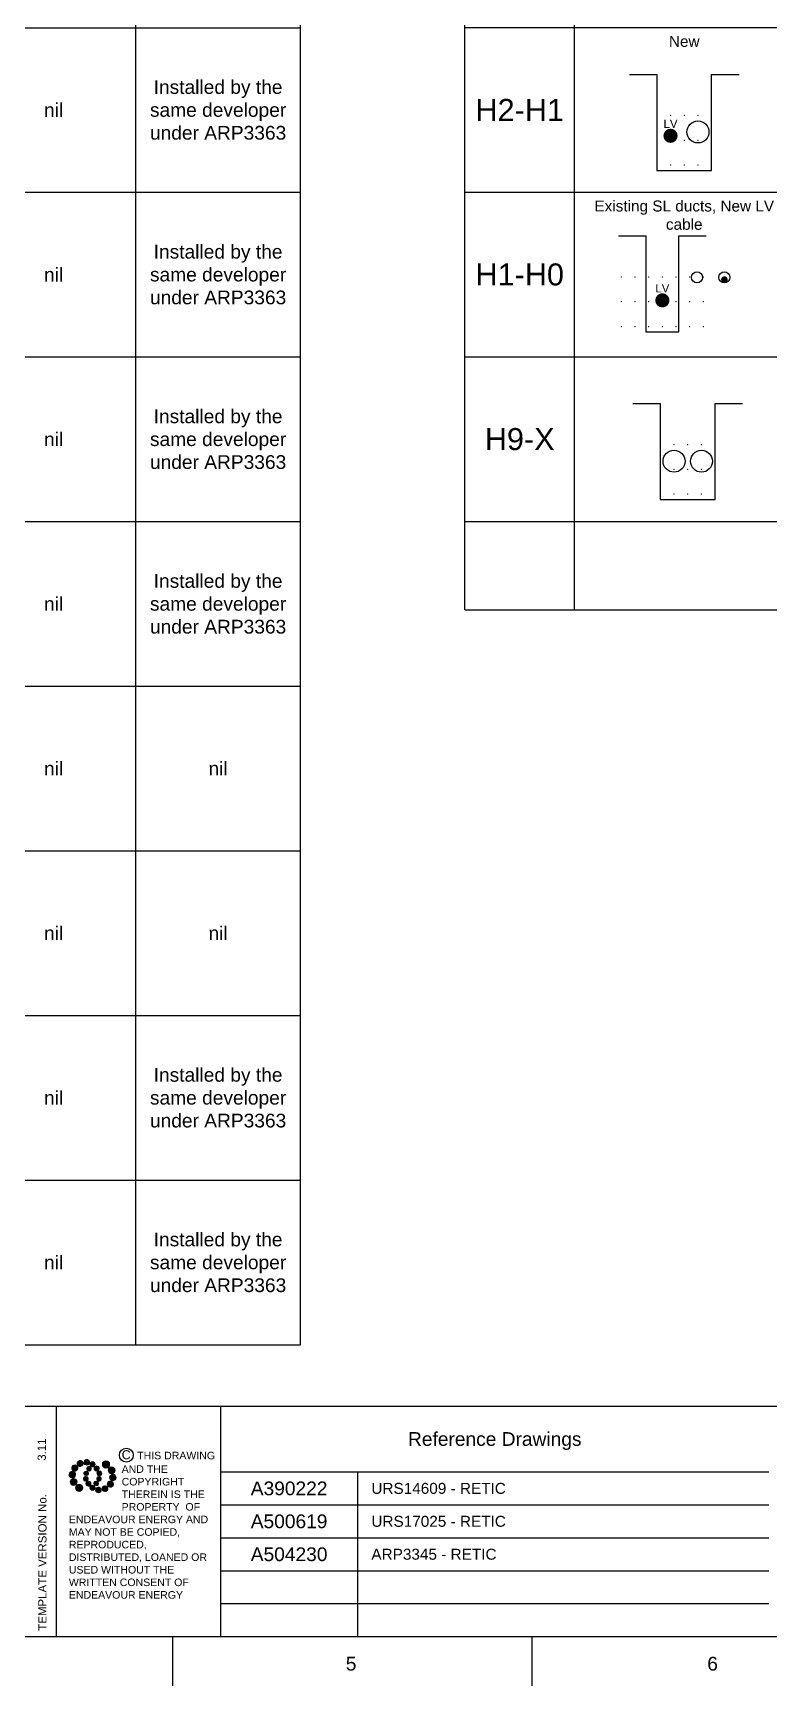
# Paper-space layout 'Duct B1 (2)' of a CAD drawing. Header units: metres, sheet in millimetres. Extents: x -9 to 824, y -9 to 577.
# Drawn here: x 251.3 to 385.4, y -9 to 292.2 of the extents above; entities that cross this region are included whole.
import ezdxf
from ezdxf.enums import TextEntityAlignment as Align

# ---------------------------------------------------------------- set-up
doc = ezdxf.new("R2010")
doc.units = ezdxf.units.M
doc.layers.get('0').update_dxf_attribs({"color": 6})
doc.layers.add('_User Miscellaneous10', color=252, linetype='Continuous', lineweight=13, plot=False, transparency=0.75)
doc.layers.add('Notes', color=7, linetype='Continuous')
doc.styles.add('ARIAL', font='arial.ttf', dxfattribs={"height": 2})
doc.styles.get("Standard").update_dxf_attribs({"font": 'arial.ttf'})
doc.linetypes.add('IE Trench HV', pattern='A,4,-0.4,["/",Standard,S=2,R=0,X=0.25,Y=-1],-1.6', length=6)

# ---------------------------------------------------------------- blocks, each defined once
blk = doc.blocks.new('EE_LOGO_SMALL')
at = {"layer": 'Notes'}
h = blk.add_hatch(color=256, dxfattribs=at)
edge = h.paths.add_edge_path()
edge.add_spline(control_points=[(-1.35, 5.88), (-1.41, 6.52), (-1.98, 6.98), (-2.62, 6.92), (-3.26, 6.85), (-3.72, 6.28), (-3.66, 5.65), (-3.6, 5.01), (-3.03, 4.54), (-2.39, 4.61), (-1.75, 4.67), (-1.28, 5.24), (-1.35, 5.88)], knot_values=[0, 0, 0, 0, 1, 1, 1, 2, 2, 2, 3, 3, 3, 4, 4, 4, 4], degree=3, periodic=0)
h = blk.add_hatch(color=256, dxfattribs=at)
edge = h.paths.add_edge_path()
edge.add_spline(control_points=[(-8.41, 1.95), (-9.16, 1.99), (-9.8, 1.42), (-9.84, 0.67), (-9.89, -0.07), (-9.31, -0.71), (-8.56, -0.75), (-7.82, -0.8), (-7.18, -0.23), (-7.14, 0.52), (-7.09, 1.27), (-7.66, 1.91), (-8.41, 1.95)], knot_values=[0, 0, 0, 0, 1, 1, 1, 2, 2, 2, 3, 3, 3, 4, 4, 4, 4], degree=3, periodic=0)
h = blk.add_hatch(color=256, dxfattribs=at)
edge = h.paths.add_edge_path()
edge.add_spline(control_points=[(-6.81, 4.47), (-7.42, 4.82), (-8.21, 4.62), (-8.57, 4), (-8.92, 3.39), (-8.72, 2.6), (-8.1, 2.25), (-7.49, 1.89), (-6.7, 2.09), (-6.34, 2.71), (-5.98, 3.32), (-6.19, 4.11), (-6.81, 4.47)], knot_values=[0, 0, 0, 0, 1, 1, 1, 2, 2, 2, 3, 3, 3, 4, 4, 4, 4], degree=3, periodic=0)
h = blk.add_hatch(color=256, dxfattribs=at)
edge = h.paths.add_edge_path()
edge.add_spline(control_points=[(-4.19, 5.89), (-4.56, 6.46), (-5.32, 6.62), (-5.88, 6.26), (-6.45, 5.89), (-6.61, 5.13), (-6.25, 4.56), (-5.88, 4), (-5.13, 3.83), (-4.56, 4.2), (-3.99, 4.56), (-3.82, 5.32), (-4.19, 5.89)], knot_values=[0, 0, 0, 0, 1, 1, 1, 2, 2, 2, 3, 3, 3, 4, 4, 4, 4], degree=3, periodic=0)
h = blk.add_hatch(color=256, dxfattribs=at)
edge = h.paths.add_edge_path()
edge.add_spline(control_points=[(-2.5, 2.07), (-3.02, 2.18), (-3.52, 1.86), (-3.63, 1.35), (-3.74, 0.84), (-3.41, 0.33), (-2.91, 0.22), (-2.39, 0.11), (-1.89, 0.43), (-1.78, 0.95), (-1.67, 1.46), (-1.99, 1.96), (-2.5, 2.07)], knot_values=[0, 0, 0, 0, 1, 1, 1, 2, 2, 2, 3, 3, 3, 4, 4, 4, 4], degree=3, periodic=0)
h = blk.add_hatch(color=256, dxfattribs=at)
edge = h.paths.add_edge_path()
edge.add_spline(control_points=[(1.01, 4.87), (1.01, 4.27), (0.53, 3.79), (-0.07, 3.79), (-0.67, 3.79), (-1.16, 4.27), (-1.16, 4.87), (-1.16, 5.47), (-0.67, 5.96), (-0.07, 5.96), (0.53, 5.96), (1.01, 5.47), (1.01, 4.87)], knot_values=[0, 0, 0, 0, 1, 1, 1, 2, 2, 2, 3, 3, 3, 4, 4, 4, 4], degree=3, periodic=0)
edge = h.paths.add_edge_path()
edge.add_spline(control_points=[(-1.36, 3.98), (-1.87, 4.09), (-2.38, 3.77), (-2.49, 3.26), (-2.6, 2.75), (-2.27, 2.24), (-1.76, 2.13), (-1.25, 2.02), (-0.75, 2.35), (-0.64, 2.86), (-0.53, 3.37), (-0.85, 3.87), (-1.36, 3.98)], knot_values=[0, 0, 0, 0, 1, 1, 1, 2, 2, 2, 3, 3, 3, 4, 4, 4, 4], degree=3, periodic=0)
h = blk.add_hatch(color=256, dxfattribs=at)
edge = h.paths.add_edge_path()
edge.add_spline(control_points=[(2.33, 2.37), (2.77, 2.76), (2.8, 3.42), (2.42, 3.85), (2.03, 4.29), (1.37, 4.32), (0.94, 3.94), (0.51, 3.55), (0.47, 2.89), (0.85, 2.46), (1.24, 2.03), (1.9, 1.99), (2.33, 2.37)], knot_values=[0, 0, 0, 0, 1, 1, 1, 2, 2, 2, 3, 3, 3, 4, 4, 4, 4], degree=3, periodic=0)
edge = h.paths.add_edge_path()
edge.add_spline(control_points=[(1.01, 4.87), (1.01, 4.27), (0.53, 3.79), (-0.07, 3.79), (-0.67, 3.79), (-1.16, 4.27), (-1.16, 4.87), (-1.16, 5.47), (-0.67, 5.96), (-0.07, 5.96), (0.53, 5.96), (1.01, 5.47), (1.01, 4.87)], knot_values=[0, 0, 0, 0, 1, 1, 1, 2, 2, 2, 3, 3, 3, 4, 4, 4, 4], degree=3, periodic=0)
h = blk.add_hatch(color=256, dxfattribs=at)
edge = h.paths.add_edge_path()
edge.add_spline(control_points=[(1.01, 4.87), (1.01, 4.27), (0.53, 3.79), (-0.07, 3.79), (-0.67, 3.79), (-1.16, 4.27), (-1.16, 4.87), (-1.16, 5.47), (-0.67, 5.96), (-0.07, 5.96), (0.53, 5.96), (1.01, 5.47), (1.01, 4.87)], knot_values=[0, 0, 0, 0, 1, 1, 1, 2, 2, 2, 3, 3, 3, 4, 4, 4, 4], degree=3, periodic=0)
edge = h.paths.add_edge_path(flags=16)
edge.add_spline(control_points=[(1.01, 4.87), (1.01, 4.27), (0.53, 3.79), (-0.07, 3.79), (-0.67, 3.79), (-1.16, 4.27), (-1.16, 4.87), (-1.16, 5.47), (-0.67, 5.96), (-0.07, 5.96), (0.53, 5.96), (1.01, 5.47), (1.01, 4.87)], knot_values=[0, 0, 0, 0, 1, 1, 1, 2, 2, 2, 3, 3, 3, 4, 4, 4, 4], degree=3, periodic=0)
h = blk.add_hatch(color=256, dxfattribs=at)
edge = h.paths.add_edge_path()
edge.add_spline(control_points=[(2.98, 0.19), (3.52, 0.33), (3.83, 0.88), (3.69, 1.41), (3.55, 1.94), (3.01, 2.26), (2.48, 2.12), (1.95, 1.98), (1.63, 1.43), (1.77, 0.9), (1.91, 0.37), (2.45, 0.05), (2.98, 0.19)], knot_values=[0, 0, 0, 0, 1, 1, 1, 2, 2, 2, 3, 3, 3, 4, 4, 4, 4], degree=3, periodic=0)
h = blk.add_hatch(color=256, dxfattribs=at)
edge = h.paths.add_edge_path()
edge.add_spline(control_points=[(6.99, 4.87), (6.99, 4.04), (6.32, 3.36), (5.48, 3.36), (4.65, 3.36), (3.97, 4.04), (3.97, 4.87), (3.97, 5.71), (4.65, 6.38), (5.48, 6.38), (6.32, 6.38), (6.99, 5.71), (6.99, 4.87)], knot_values=[0, 0, 0, 0, 1, 1, 1, 2, 2, 2, 3, 3, 3, 4, 4, 4, 4], degree=3, periodic=0)
h = blk.add_hatch(color=256, dxfattribs=at)
edge = h.paths.add_edge_path()
edge.add_spline(control_points=[(8.37, 1.14), (9.1, 1.46), (9.42, 2.3), (9.11, 3.02), (8.79, 3.74), (7.95, 4.07), (7.23, 3.75), (6.51, 3.43), (6.18, 2.59), (6.49, 1.87), (6.81, 1.15), (7.65, 0.82), (8.37, 1.14)], knot_values=[0, 0, 0, 0, 1, 1, 1, 2, 2, 2, 3, 3, 3, 4, 4, 4, 4], degree=3, periodic=0)
h = blk.add_hatch(color=256, dxfattribs=at)
edge = h.paths.add_edge_path()
edge.add_spline(control_points=[(8.27, -1.91), (9.01, -1.95), (9.65, -1.38), (9.69, -0.63), (9.74, 0.12), (9.17, 0.75), (8.42, 0.8), (7.67, 0.84), (7.03, 0.27), (6.99, -0.48), (6.95, -1.22), (7.52, -1.87), (8.27, -1.91)], knot_values=[0, 0, 0, 0, 1, 1, 1, 2, 2, 2, 3, 3, 3, 4, 4, 4, 4], degree=3, periodic=0)
h = blk.add_hatch(color=256, dxfattribs=at)
edge = h.paths.add_edge_path()
edge.add_spline(control_points=[(-8.52, -1.1), (-9.24, -1.42), (-9.57, -2.26), (-9.25, -2.98), (-8.94, -3.7), (-8.09, -4.03), (-7.37, -3.71), (-6.65, -3.39), (-6.33, -2.55), (-6.64, -1.83), (-6.96, -1.11), (-7.8, -0.78), (-8.52, -1.1)], knot_values=[0, 0, 0, 0, 1, 1, 1, 2, 2, 2, 3, 3, 3, 4, 4, 4, 4], degree=3, periodic=0)
h = blk.add_hatch(color=256, dxfattribs=at)
edge = h.paths.add_edge_path()
edge.add_spline(control_points=[(-7.14, -4.83), (-7.14, -4), (-6.46, -3.32), (-5.63, -3.32), (-4.8, -3.32), (-4.12, -4), (-4.12, -4.83), (-4.12, -5.67), (-4.8, -6.34), (-5.63, -6.34), (-6.46, -6.34), (-7.14, -5.67), (-7.14, -4.83)], knot_values=[0, 0, 0, 0, 1, 1, 1, 2, 2, 2, 3, 3, 3, 4, 4, 4, 4], degree=3, periodic=0)
h = blk.add_hatch(color=256, dxfattribs=at)
edge = h.paths.add_edge_path()
edge.add_spline(control_points=[(-3.13, -0.15), (-3.66, -0.29), (-3.98, -0.84), (-3.84, -1.37), (-3.7, -1.9), (-3.15, -2.22), (-2.62, -2.08), (-2.09, -1.94), (-1.78, -1.39), (-1.91, -0.86), (-2.06, -0.33), (-2.6, -0.01), (-3.13, -0.15)], knot_values=[0, 0, 0, 0, 1, 1, 1, 2, 2, 2, 3, 3, 3, 4, 4, 4, 4], degree=3, periodic=0)
h = blk.add_hatch(color=256, dxfattribs=at)
edge = h.paths.add_edge_path()
edge.add_spline(control_points=[(-2.48, -2.33), (-2.91, -2.72), (-2.95, -3.38), (-2.56, -3.81), (-2.18, -4.24), (-1.52, -4.28), (-1.08, -3.9), (-0.65, -3.51), (-0.62, -2.85), (-1, -2.42), (-1.39, -1.98), (-2.05, -1.95), (-2.48, -2.33)], knot_values=[0, 0, 0, 0, 1, 1, 1, 2, 2, 2, 3, 3, 3, 4, 4, 4, 4], degree=3, periodic=0)
h = blk.add_hatch(color=256, dxfattribs=at)
edge = h.paths.add_edge_path()
edge.add_spline(control_points=[(-1.16, -4.83), (-1.16, -4.23), (-0.67, -3.74), (-0.07, -3.74), (0.53, -3.74), (1.01, -4.23), (1.01, -4.83), (1.01, -5.43), (0.53, -5.92), (-0.07, -5.92), (-0.67, -5.92), (-1.16, -5.43), (-1.16, -4.83)], knot_values=[0, 0, 0, 0, 1, 1, 1, 2, 2, 2, 3, 3, 3, 4, 4, 4, 4], degree=3, periodic=0)
h = blk.add_hatch(color=256, dxfattribs=at)
edge = h.paths.add_edge_path()
edge.add_spline(control_points=[(1.22, -3.94), (1.73, -4.05), (2.23, -3.73), (2.34, -3.22), (2.45, -2.71), (2.13, -2.2), (1.62, -2.09), (1.11, -1.98), (0.6, -2.3), (0.49, -2.81), (0.38, -3.32), (0.71, -3.83), (1.22, -3.94)], knot_values=[0, 0, 0, 0, 1, 1, 1, 2, 2, 2, 3, 3, 3, 4, 4, 4, 4], degree=3, periodic=0)
h = blk.add_hatch(color=256, dxfattribs=at)
edge = h.paths.add_edge_path()
edge.add_spline(control_points=[(1.2, -5.84), (1.27, -6.47), (1.84, -6.94), (2.47, -6.87), (3.11, -6.81), (3.58, -6.24), (3.51, -5.6), (3.45, -4.96), (2.88, -4.5), (2.24, -4.56), (1.6, -4.63), (1.13, -5.2), (1.2, -5.84)], knot_values=[0, 0, 0, 0, 1, 1, 1, 2, 2, 2, 3, 3, 3, 4, 4, 4, 4], degree=3, periodic=0)
h = blk.add_hatch(color=256, dxfattribs=at)
edge = h.paths.add_edge_path()
edge.add_spline(control_points=[(2.36, -2.03), (2.87, -2.14), (3.37, -1.81), (3.48, -1.3), (3.59, -0.79), (3.27, -0.29), (2.76, -0.18), (2.25, -0.07), (1.74, -0.39), (1.63, -0.9), (1.52, -1.41), (1.85, -1.92), (2.36, -2.03)], knot_values=[0, 0, 0, 0, 1, 1, 1, 2, 2, 2, 3, 3, 3, 4, 4, 4, 4], degree=3, periodic=0)
h = blk.add_hatch(color=256, dxfattribs=at)
edge = h.paths.add_edge_path()
edge.add_spline(control_points=[(4.05, -5.84), (4.41, -6.41), (5.17, -6.58), (5.73, -6.21), (6.3, -5.85), (6.46, -5.09), (6.1, -4.52), (5.73, -3.95), (4.98, -3.79), (4.41, -4.16), (3.84, -4.52), (3.68, -5.28), (4.05, -5.84)], knot_values=[0, 0, 0, 0, 1, 1, 1, 2, 2, 2, 3, 3, 3, 4, 4, 4, 4], degree=3, periodic=0)
h = blk.add_hatch(color=256, dxfattribs=at)
edge = h.paths.add_edge_path()
edge.add_spline(control_points=[(6.66, -4.43), (7.27, -4.78), (8.06, -4.58), (8.42, -3.96), (8.78, -3.35), (8.57, -2.56), (7.96, -2.2), (7.34, -1.84), (6.55, -2.05), (6.2, -2.66), (5.84, -3.28), (6.04, -4.07), (6.66, -4.43)], knot_values=[0, 0, 0, 0, 1, 1, 1, 2, 2, 2, 3, 3, 3, 4, 4, 4, 4], degree=3, periodic=0)
at = {"layer": 'Notes', "lineweight": 0}
for points in [[(1.85, 2.13), (1.85, 2.13)], [(-1.99, -2.08), (-1.99, -2.08)]]:
    blk.add_lwpolyline(points, dxfattribs=at)
for points in [[(-1.35, 5.88), (-1.41, 6.52), (-1.98, 6.98), (-2.62, 6.92), (-3.26, 6.85), (-3.72, 6.28), (-3.66, 5.65), (-3.6, 5.01), (-3.03, 4.54), (-2.39, 4.61), (-1.75, 4.67), (-1.28, 5.24), (-1.35, 5.88)], [(-8.41, 1.95), (-9.16, 1.99), (-9.8, 1.42), (-9.84, 0.67), (-9.89, -0.07), (-9.31, -0.71), (-8.56, -0.75), (-7.82, -0.8), (-7.18, -0.23), (-7.14, 0.52), (-7.09, 1.27), (-7.66, 1.91), (-8.41, 1.95)], [(-6.81, 4.47), (-7.42, 4.82), (-8.21, 4.62), (-8.57, 4), (-8.92, 3.39), (-8.72, 2.6), (-8.1, 2.25), (-7.49, 1.89), (-6.7, 2.09), (-6.34, 2.71), (-5.98, 3.32), (-6.19, 4.11), (-6.81, 4.47)], [(-4.19, 5.89), (-4.56, 6.46), (-5.32, 6.62), (-5.88, 6.26), (-6.45, 5.89), (-6.61, 5.13), (-6.25, 4.56), (-5.88, 4), (-5.13, 3.83), (-4.56, 4.2), (-3.99, 4.56), (-3.82, 5.32), (-4.19, 5.89)], [(-2.5, 2.07), (-3.02, 2.18), (-3.52, 1.86), (-3.63, 1.35), (-3.74, 0.84), (-3.41, 0.33), (-2.91, 0.22), (-2.39, 0.11), (-1.89, 0.43), (-1.78, 0.95), (-1.67, 1.46), (-1.99, 1.96), (-2.5, 2.07)], [(-1.36, 3.98), (-1.87, 4.09), (-2.38, 3.77), (-2.49, 3.26), (-2.6, 2.75), (-2.27, 2.24), (-1.76, 2.13), (-1.25, 2.02), (-0.75, 2.35), (-0.64, 2.86), (-0.53, 3.37), (-0.85, 3.87), (-1.36, 3.98)], [(1.01, 4.87), (1.01, 4.27), (0.53, 3.79), (-0.07, 3.79), (-0.67, 3.79), (-1.16, 4.27), (-1.16, 4.87), (-1.16, 5.47), (-0.67, 5.96), (-0.07, 5.96), (0.53, 5.96), (1.01, 5.47), (1.01, 4.87)], [(1.01, 4.87), (1.01, 4.27), (0.53, 3.79), (-0.07, 3.79), (-0.67, 3.79), (-1.16, 4.27), (-1.16, 4.87), (-1.16, 5.47), (-0.67, 5.96), (-0.07, 5.96), (0.53, 5.96), (1.01, 5.47), (1.01, 4.87)], [(2.33, 2.37), (2.77, 2.76), (2.8, 3.42), (2.42, 3.85), (2.03, 4.29), (1.37, 4.32), (0.94, 3.94), (0.51, 3.55), (0.47, 2.89), (0.85, 2.46), (1.24, 2.03), (1.9, 1.99), (2.33, 2.37)], [(2.98, 0.19), (3.52, 0.33), (3.83, 0.88), (3.69, 1.41), (3.55, 1.94), (3.01, 2.26), (2.48, 2.12), (1.95, 1.98), (1.63, 1.43), (1.77, 0.9), (1.91, 0.37), (2.45, 0.05), (2.98, 0.19)], [(6.99, 4.87), (6.99, 4.04), (6.32, 3.36), (5.48, 3.36), (4.65, 3.36), (3.97, 4.04), (3.97, 4.87), (3.97, 5.71), (4.65, 6.38), (5.48, 6.38), (6.32, 6.38), (6.99, 5.71), (6.99, 4.87)], [(8.37, 1.14), (9.1, 1.46), (9.42, 2.3), (9.11, 3.02), (8.79, 3.74), (7.95, 4.07), (7.23, 3.75), (6.51, 3.43), (6.18, 2.59), (6.49, 1.87), (6.81, 1.15), (7.65, 0.82), (8.37, 1.14)], [(8.27, -1.91), (9.01, -1.95), (9.65, -1.38), (9.69, -0.63), (9.74, 0.12), (9.17, 0.75), (8.42, 0.8), (7.67, 0.84), (7.03, 0.27), (6.99, -0.48), (6.95, -1.22), (7.52, -1.87), (8.27, -1.91)], [(-8.52, -1.1), (-9.24, -1.42), (-9.57, -2.26), (-9.25, -2.98), (-8.94, -3.7), (-8.09, -4.03), (-7.37, -3.71), (-6.65, -3.39), (-6.33, -2.55), (-6.64, -1.83), (-6.96, -1.11), (-7.8, -0.78), (-8.52, -1.1)], [(-7.14, -4.83), (-7.14, -4), (-6.46, -3.32), (-5.63, -3.32), (-4.8, -3.32), (-4.12, -4), (-4.12, -4.83), (-4.12, -5.67), (-4.8, -6.34), (-5.63, -6.34), (-6.46, -6.34), (-7.14, -5.67), (-7.14, -4.83)], [(-3.13, -0.15), (-3.66, -0.29), (-3.98, -0.84), (-3.84, -1.37), (-3.7, -1.9), (-3.15, -2.22), (-2.62, -2.08), (-2.09, -1.94), (-1.78, -1.39), (-1.91, -0.86), (-2.06, -0.33), (-2.6, -0.01), (-3.13, -0.15)], [(-2.48, -2.33), (-2.91, -2.72), (-2.95, -3.38), (-2.56, -3.81), (-2.18, -4.24), (-1.52, -4.28), (-1.08, -3.9), (-0.65, -3.51), (-0.62, -2.85), (-1, -2.42), (-1.39, -1.98), (-2.05, -1.95), (-2.48, -2.33)], [(-1.16, -4.83), (-1.16, -4.23), (-0.67, -3.74), (-0.07, -3.74), (0.53, -3.74), (1.01, -4.23), (1.01, -4.83), (1.01, -5.43), (0.53, -5.92), (-0.07, -5.92), (-0.67, -5.92), (-1.16, -5.43), (-1.16, -4.83)], [(1.22, -3.94), (1.73, -4.05), (2.23, -3.73), (2.34, -3.22), (2.45, -2.71), (2.13, -2.2), (1.62, -2.09), (1.11, -1.98), (0.6, -2.3), (0.49, -2.81), (0.38, -3.32), (0.71, -3.83), (1.22, -3.94)], [(1.2, -5.84), (1.27, -6.47), (1.84, -6.94), (2.47, -6.87), (3.11, -6.81), (3.58, -6.24), (3.51, -5.6), (3.45, -4.96), (2.88, -4.5), (2.24, -4.56), (1.6, -4.63), (1.13, -5.2), (1.2, -5.84)], [(2.36, -2.03), (2.87, -2.14), (3.37, -1.81), (3.48, -1.3), (3.59, -0.79), (3.27, -0.29), (2.76, -0.18), (2.25, -0.07), (1.74, -0.39), (1.63, -0.9), (1.52, -1.41), (1.85, -1.92), (2.36, -2.03)], [(4.05, -5.84), (4.41, -6.41), (5.17, -6.58), (5.73, -6.21), (6.3, -5.85), (6.46, -5.09), (6.1, -4.52), (5.73, -3.95), (4.98, -3.79), (4.41, -4.16), (3.84, -4.52), (3.68, -5.28), (4.05, -5.84)], [(6.66, -4.43), (7.27, -4.78), (8.06, -4.58), (8.42, -3.96), (8.78, -3.35), (8.57, -2.56), (7.96, -2.2), (7.34, -1.84), (6.55, -2.05), (6.2, -2.66), (5.84, -3.28), (6.04, -4.07), (6.66, -4.43)]]:
    blk.add_open_spline(points, degree=3, knots=[0, 0, 0, 0, 1, 1, 1, 2, 2, 2, 3, 3, 3, 4, 4, 4, 4], dxfattribs=at)
blk = doc.blocks.new('EE_COPYRIGHT_A1')
at = {"layer": 'Notes'}
blk.add_circle((9.53, -0.82), 1.15, dxfattribs=at)
at = {"xscale": 0.4, "yscale": 0.4, "zscale": 0.4}
blk.add_blockref('EE_LOGO_SMALL', (3.96, -4.29), dxfattribs=at)
at = {"layer": 'Notes', "insert": (0, 0), "char_height": 1.25, "width": 24.1208, "attachment_point": 1, "style": 'ARIAL'}
blk.add_mtext('\\pt8.75;               ^I{\\H1.2x;C } THIS DRAWING\\P\\pi-8.75,l8.75,t8.75,20;       ^IAND THE ^I\\P\\pi0,t8.75;COPYRIGHT\\P\\pi-8.75,t1.25,8.75;^I^ITHEREIN IS THE PROPERTY  OF \\P\\pi0,l0,t1.25;ENDEAVOUR ENERGY AND MAY NOT BE COPIED, REPRODUCED, DISTRIBUTED, LOANED OR USED WITHOUT THE WRITTEN CONSENT OF ENDEAVOUR ENERGY', dxfattribs=at)
blk = doc.blocks.new('A1_FRAME_TITLE')
at = {"layer": 'Notes'}
for p, q in [((264.37, 47.97), (264.37, 5.97)), ((294.37, 47.97), (294.37, 5.97)), ((294.37, 35.97), (394.37, 35.97)), ((319.37, 35.97), (319.37, 5.97)), ((294.37, 29.97), (394.37, 29.97)), ((294.37, 23.97), (394.37, 23.97)), ((294.37, 17.97), (394.37, 17.97)), ((294.37, 11.97), (394.37, 11.97)), ((285.67, -3.03), (285.67, 5.97)), ((351.17, -3.03), (351.17, 5.97))]:
    blk.add_line(p, q, dxfattribs=at)
at = {"layer": 'Notes', "flags": 128}
for points in [[(9, 47.97), (824.37, 47.97)], [(123.8, 5.97), (824.37, 5.97)]]:
    blk.add_lwpolyline(points, dxfattribs=at)
at = {"layer": 'Notes', "xscale": 1.1, "yscale": 1.1, "zscale": 1.1}
blk.add_blockref('EE_COPYRIGHT_A1', (266.71, 39.92), dxfattribs=at)
at = {"layer": 'Notes', "style": 'ARIAL'}
blk.add_text('Reference Drawings', height=2.5, dxfattribs=at).set_placement((344.37, 41.97), align=Align.MIDDLE_CENTER)
blk.add_text('TEMPLATE VERSION No.', height=1.5, rotation=90, dxfattribs=at).set_placement((261.88, 7.02), align=Align.MIDDLE_LEFT)
for s, p in [('5', (317.21, -0.22)), ('6', (383.12, -0.22))]:
    blk.add_text(s, height=2.5, dxfattribs=at).set_placement(p)
at = {"layer": 'Notes', "style": 'ARIAL', "flags": 8}
blk.add_attdef('VERSION_NO', text='', height=1.5, rotation=90, dxfattribs=at).set_placement((261.75, 40.04), align=Align.MIDDLE_CENTER)
at = {"layer": 'Notes', "style": 'ARIAL'}
for tag, height, p in [('CAP_NO', 2, (496.37, 44.97)), ('IE_NUM', 2, (496.37, 38.97)), ('REF_1', 2, (321.87, 32.97)), ('GEN_WO', 2.5, (427.37, 32.97)), ('HV_SWITCH', 2, (496.37, 32.97)), ('REF_2', 2, (321.87, 26.97)), ('OH_WO', 2.5, (427.37, 26.97)), ('UBD_REF', 2, (496.37, 26.97)), ('REF_3', 2, (321.87, 20.97)), ('UG_WO', 2.5, (427.37, 20.97)), ('GIS_MAP_No', 2, (496.37, 20.97)), ('REF_4', 2, (321.87, 14.97)), ('SUB_WO', 2.5, (427.37, 14.97)), ('HV_OP_DIAG', 2, (496.37, 14.97)), ('LGA', 2, (496.37, 8.97))]:
    blk.add_attdef(tag, text='', height=height, dxfattribs=at).set_placement(p, align=Align.MIDDLE_LEFT)
for tag, height, p in [('T1', 4, (679.37, 41.13)), ('T2', 4, (679.37, 35.13)), ('REF_No_1', 2.5, (306.87, 32.97)), ('T3', 4, (679.37, 29.13)), ('REF_No_2', 2.5, (306.87, 26.97)), ('DRAWN', 2.5, (561.87, 25.97)), ('T4', 4, (679.37, 23.13)), ('NUM', 8, (791.37, 20.97)), ('REV', 8, (819.37, 20.97)), ('REF_No_3', 2.5, (306.87, 20.97)), ('DATE', 2.5, (561.87, 17.97)), ('T5', 4, (679.37, 17.13)), ('REF_No_4', 2.5, (306.87, 14.97)), ('T6', 4, (679.37, 11.13)), ('CHD', 2.5, (561.87, 9.97)), ('DESIGN', 2.5, (601.87, 9.97)), ('NS', 2.5, (789.8, 8.94)), ('SHTS', 2.5, (804.81, 8.95))]:
    blk.add_attdef(tag, text='', height=height, dxfattribs=at).set_placement(p, align=Align.MIDDLE_CENTER)
blk.add_attdef('scale', text='', height=2.5, dxfattribs=at).set_placement((560.29, 33.27), align=Align.CENTER)
blk.add_attdef('ExportID', (9.08, 2.39), '', height=2.5, dxfattribs=at)
at = {"layer": 'Notes', "style": 'ARIAL', "flags": 1}
for tag, p, height in [('ProjectType', (14.17, -26.8), 2.5), ('ProjectNumber', (23.56, -26.82), 0.1), ('DrawingNumber', (35.51, -26.8), 0.1), ('ProjectDescription', (47.56, -26.83), 0.1), ('ExportDate', (60.28, -26.79), 2.5), ('ExportUserName', (69.15, -26.8), 2.5), ('DesignerCompanyName', (81.48, -26.79), 2.5), ('ExportAreaOfInterest', (97.1, -26.81), 2.5), ('GIS_SUCCESS', (112, -26.78), 2.5), ('CAD_SUCCESS', (121.79, -26.78), 2.5), ('DEPOTCODE', (132.11, -26.88), 2.5), ('ExportCategories', (140.08, -26.8), 2.5), ('Comments', (154.38, -26.88), 2.5)]:
    blk.add_attdef(tag, p, '', height=height, dxfattribs=at)
blk = doc.blocks.new('*T599')
at = {"layer": 'Notes', "color": 0, "linetype": 'ByBlock', "lineweight": -2, "ltscale": 0.5, "transparency": 16777216}
for p, q in [((0, 506.83), (290, 506.83)), ((0, 0), (0, 506.83)), ((290, 0), (290, 506.83)), ((0, 488.73), (290, 488.73)), ((20, 0), (20, 488.73)), ((60, 0), (60, 488.73)), ((90, 0), (90, 488.73)), ((230, 0), (230, 488.73)), ((260, 0), (260, 488.73)), ((0, 463.82), (290, 463.82)), ((110, 0), (110, 463.82)), ((130, 0), (130, 463.82)), ((150, 0), (150, 463.82)), ((170, 0), (170, 463.82)), ((190, 0), (190, 463.82)), ((210, 0), (210, 463.82)), ((0, 450), (290, 450)), ((0, 420), (290, 420)), ((0, 390), (290, 390)), ((0, 360), (290, 360)), ((0, 330), (290, 330)), ((0, 300), (290, 300)), ((0, 270), (290, 270)), ((0, 240), (290, 240)), ((0, 210), (290, 210)), ((0, 180), (290, 180)), ((0, 150), (290, 150)), ((0, 120), (290, 120)), ((0, 90), (290, 90)), ((0, 60), (290, 60)), ((0, 30), (290, 30)), ((0, 0), (290, 0))]:
    blk.add_line(p, q, dxfattribs=at)
at = {"layer": 'Notes', "color": 0, "ltscale": 0.5, "transparency": 16777216}
for s, insert, char_height, width, attachment_point in [('{\\H2.25x;DUCT & CABLE SCHEDULE\\H0.24692x;                                                                                                                           \\H2.25x;                                                                     }', (145, 497.78), 4, 287, 5), ('{\\fArial|b1|i0|c0|p34;Other Duct Reimbursement            (m) x ($) }', (245, 476.28), 2, 27, 5), ('{\\fArial|b1|i0|c0|p34;Existing Duct Usage       (m) x ($)}', (275, 476.28), 2, 27, 5), ('{\\fArial|b1|i0|c0|p34;Route}', (10, 476.28), 2, 17, 5), ('{\\fArial|b1|i0|c0|p34;Configuration}', (40, 476.28), 2, 37, 5), ('{\\fArial|b1|i0|c0|p34;Route Length     (m)}', (75, 476.28), 2, 27, 5), ('{\\fArial|b1|i0|c0|p34;Capital Contributions - HV Cable construction in Urban Subdivisions (m)}', (160, 476.28), 2, 137, 5), ('{\\fArial|b1|i0|c0|p34;T&R}', (100, 456.91), 2.5, 17, 5), ('{\\fArial|b1|i0|c0|p34;LD}', (120, 456.91), 2.5, 17, 5), ('{\\fArial|b1|i0|c0|p34;LC}', (140, 456.91), 2.5, 17, 5), ('{\\fArial|b1|i0|c0|p34;PC}', (160, 456.91), 2.5, 17, 5), ('{\\fArial|b1|i0|c0|p34;C}', (180, 456.91), 2.5, 17, 5), ('{\\fArial|b1|i0|c0|p34;D}', (200, 456.91), 2.5, 17, 5), ('{\\fArial|b1|i0|c0|p34;DG}', (220, 456.91), 2.5, 17, 5), ('F0-F1', (10, 435), 4, 17, 5), ('10', (75, 435), 2, 27, 5), ('nil', (100, 435), 2, 17, 5), ('nil', (120, 435), 2, 17, 5), ('nil', (140, 435), 2, 17, 5), ('nil', (160, 435), 2, 17, 5), ('nil', (180, 435), 2, 17, 5), ('nil', (200, 435), 2, 17, 5), ('nil', (220, 435), 2, 17, 5), ('nil', (245, 435), 2.5, 27, 5), ('nil', (275, 435), 2.5, 27, 5), ('New Road Crossing', (40, 418.5), 2, 37, 2), ('F1-G0', (10, 405), 4, 17, 5), ('16', (75, 405), 2, 27, 5), ('nil', (100, 405), 2, 17, 5), ('nil', (120, 405), 2, 17, 5), ('nil', (140, 405), 2, 17, 5), ('nil', (160, 405), 2, 17, 5), ('nil', (180, 405), 2, 17, 5), ('nil', (200, 405), 2, 17, 5), ('nil', (220, 405), 2, 17, 5), ('nil', (245, 405), 2.5, 27, 5), ('nil', (275, 405), 2.5, 27, 5), ('F1-F2', (10, 375), 4, 17, 5), ('33', (75, 375), 2, 27, 5), ('nil', (100, 375), 2, 17, 5), ('nil', (120, 375), 2, 17, 5), ('nil', (140, 375), 2, 17, 5), ('nil', (160, 375), 2, 17, 5), ('nil', (180, 375), 2, 17, 5), ('nil', (200, 375), 2, 17, 5), ('nil', (220, 375), 2, 17, 5), ('nil', (245, 375), 2, 27, 5), ('nil', (275, 375), 2.5, 27, 5), ('F2-F3', (10, 345), 4, 17, 5), ('nil', (245, 345), 2.5, 27, 5), ('nil', (275, 345), 2.5, 27, 5), ('10', (75, 345), 2, 27, 5), ('nil', (100, 345), 2, 17, 5), ('nil', (120, 345), 2, 17, 5), ('nil', (140, 345), 2, 17, 5), ('nil', (160, 345), 2, 17, 5), ('nil', (180, 345), 2, 17, 5), ('nil', (200, 345), 2, 17, 5), ('nil', (220, 345), 2, 17, 5), ('Existing Ducts', (40, 328.5), 2, 37, 2), ('F3-F4', (10, 315), 4, 17, 5), ('nil', (245, 315), 2.5, 27, 5), ('nil', (275, 315), 2.5, 27, 5), ('12', (75, 315), 2, 27, 5), ('nil', (100, 315), 2, 17, 5), ('nil', (120, 315), 2, 17, 5), ('nil', (140, 315), 2, 17, 5), ('nil', (160, 315), 2, 17, 5), ('nil', (180, 315), 2, 17, 5), ('nil', (200, 315), 2, 17, 5), ('nil', (220, 315), 2, 17, 5), ('New Road Crossing', (40, 298.5), 2, 37, 2), ('F4-G1', (10, 285), 4, 17, 5), ('nil', (245, 285), 2.5, 27, 5), ('nil', (275, 285), 2.5, 27, 5), ('16', (75, 285), 2, 27, 5), ('nil', (100, 285), 2, 17, 5), ('nil', (120, 285), 2, 17, 5), ('nil', (140, 285), 2, 17, 5), ('nil', (160, 285), 2, 17, 5), ('nil', (180, 285), 2, 17, 5), ('nil', (200, 285), 2, 17, 5), ('nil', (220, 285), 2, 17, 5), ('Existing Ducts', (40, 268.5), 2, 37, 2), ('Installed by the same developer under ARP3363', (275, 255), 2.5, 27, 5), ('F0-F5', (10, 255), 4, 17, 5), ('13', (75, 255), 2, 27, 5), ('nil', (100, 255), 2, 17, 5), ('nil', (120, 255), 2, 17, 5), ('nil', (140, 255), 2, 17, 5), ('nil', (160, 255), 2, 17, 5), ('nil', (180, 255), 2, 17, 5), ('nil', (200, 255), 2, 17, 5), ('nil', (220, 255), 2, 17, 5), ('nil', (245, 255), 2.5, 27, 5), ('Existing Ducts', (40, 238.5), 2, 37, 2), ('Installed by the same developer under ARP3363', (275, 225), 2.5, 27, 5), ('F5-Z1', (10, 225), 4, 17, 5), ('9', (75, 225), 2, 27, 5), ('nil', (100, 225), 2, 17, 5), ('nil', (120, 225), 2, 17, 5), ('nil', (140, 225), 2, 17, 5), ('nil', (160, 225), 2, 17, 5), ('nil', (180, 225), 2, 17, 5), ('nil', (200, 225), 2, 17, 5), ('nil', (220, 225), 2, 17, 5), ('nil', (245, 225), 2.5, 27, 5), ('Existing Ducts', (40, 208.5), 2, 37, 2), ('Installed by the same developer under ARP3363', (275, 195), 2.5, 27, 5), ('F6-F7', (10, 195), 4, 17, 5), ('1', (75, 195), 2, 27, 5), ('nil', (100, 195), 2, 17, 5), ('nil', (120, 195), 2, 17, 5), ('nil', (140, 195), 2, 17, 5), ('nil', (160, 195), 2, 17, 5), ('nil', (180, 195), 2, 17, 5), ('nil', (200, 195), 2, 17, 5), ('nil', (220, 195), 2, 17, 5), ('nil', (245, 195), 2.5, 27, 5), ('Existing Ducts', (40, 178.5), 2, 37, 2), ('Installed by the same developer under ARP3363', (275, 165), 2.5, 27, 5), ('F7-F8', (10, 165), 4, 17, 5), ('9', (75, 165), 2, 27, 5), ('nil', (100, 165), 2, 17, 5), ('nil', (120, 165), 2, 17, 5), ('nil', (140, 165), 2, 17, 5), ('nil', (160, 165), 2, 17, 5), ('nil', (180, 165), 2, 17, 5), ('nil', (200, 165), 2, 17, 5), ('nil', (220, 165), 2, 17, 5), ('nil', (245, 165), 2.5, 27, 5), ('Existing Ducts', (40, 148.5), 2, 37, 2), ('Installed by the same developer under ARP3363', (275, 135), 2.5, 27, 5), ('F8-F9', (10, 135), 4, 17, 5), ('27', (75, 135), 2, 27, 5), ('nil', (100, 135), 2, 17, 5), ('nil', (120, 135), 2, 17, 5), ('nil', (140, 135), 2, 17, 5), ('nil', (160, 135), 2, 17, 5), ('nil', (180, 135), 2, 17, 5), ('nil', (200, 135), 2, 17, 5), ('nil', (220, 135), 2, 17, 5), ('nil', (245, 135), 2.5, 27, 5), ('New', (40, 118.5), 2, 37, 2), ('F9-H9', (10, 105), 4, 17, 5), ('13', (75, 105), 2, 27, 5), ('nil', (100, 105), 2, 17, 5), ('nil', (120, 105), 2, 17, 5), ('nil', (140, 105), 2, 17, 5), ('nil', (160, 105), 2, 17, 5), ('nil', (180, 105), 2, 17, 5), ('nil', (200, 105), 2, 17, 5), ('nil', (220, 105), 2, 17, 5), ('nil', (245, 105), 2.5, 27, 5), ('nil', (275, 105), 2.5, 27, 5), ('New Road Crossing', (40, 88.5), 2, 37, 2), ('F8-G2', (10, 75), 4, 17, 5), ('16', (75, 75), 2, 27, 5), ('nil', (100, 75), 2, 17, 5), ('nil', (120, 75), 2, 17, 5), ('nil', (140, 75), 2, 17, 5), ('nil', (160, 75), 2, 17, 5), ('nil', (180, 75), 2, 17, 5), ('nil', (200, 75), 2, 17, 5), ('nil', (220, 75), 2, 17, 5), ('nil', (245, 75), 2.5, 27, 5), ('nil', (275, 75), 2.5, 27, 5), ('Road Crossing', (40, 58.5), 2, 37, 2), ('Installed by the same developer under ARP3363', (275, 45), 2.5, 27, 5), ('F9-G3', (10, 45), 4, 17, 5), ('16', (75, 45), 2, 27, 5), ('nil', (100, 45), 2, 17, 5), ('nil', (120, 45), 2, 17, 5), ('nil', (140, 45), 2, 17, 5), ('nil', (160, 45), 2, 17, 5), ('nil', (180, 45), 2, 17, 5), ('nil', (200, 45), 2, 17, 5), ('nil', (220, 45), 2, 17, 5), ('nil', (245, 45), 2.5, 27, 5), ('Installed by the same developer under ARP3363', (275, 15), 2.5, 27, 5), ('Z1-F6', (10, 15), 4, 17, 5), ('5', (75, 15), 2, 27, 5), ('nil', (100, 15), 2, 17, 5), ('nil', (120, 15), 2, 17, 5), ('nil', (140, 15), 2, 17, 5), ('nil', (160, 15), 2, 17, 5), ('{\\C1;165}', (180, 15), 2, 17, 5), ('nil', (200, 15), 2, 17, 5), ('nil', (220, 15), 2, 17, 5), ('nil', (245, 15), 2.5, 27, 5)]:
    blk.add_mtext(s, dxfattribs=dict(at, insert=insert, char_height=char_height, width=width, attachment_point=attachment_point))
blk = doc.blocks.new('*T600')
at = {"layer": 'Notes', "color": 0, "linetype": 'ByBlock', "lineweight": -2, "ltscale": 0.5, "transparency": 16777216}
for p, q in [((0, 372.91), (290, 372.91)), ((0, 0), (0, 372.91)), ((290, 0), (290, 372.91)), ((0, 354.82), (290, 354.82)), ((20, 0), (20, 354.82)), ((60, 0), (60, 354.82)), ((90, 0), (90, 354.82)), ((230, 0), (230, 354.82)), ((260, 0), (260, 354.82)), ((0, 329.91), (290, 329.91)), ((110, 0), (110, 329.91)), ((130, 0), (130, 329.91)), ((150, 0), (150, 329.91)), ((170, 0), (170, 329.91)), ((190, 0), (190, 329.91)), ((210, 0), (210, 329.91)), ((0, 316.09), (290, 316.09)), ((0, 286.09), (290, 286.09)), ((0, 256.09), (290, 256.09)), ((0, 226.09), (290, 226.09)), ((0, 196.09), (290, 196.09)), ((0, 166.09), (290, 166.09)), ((0, 136.09), (290, 136.09)), ((0, 106.09), (290, 106.09)), ((0, 76.09), (290, 76.09)), ((0, 46.09), (290, 46.09)), ((0, 16.09), (290, 16.09)), ((0, 0), (290, 0))]:
    blk.add_line(p, q, dxfattribs=at)
at = {"layer": 'Notes', "color": 0, "ltscale": 0.5, "transparency": 16777216}
for s, insert, char_height, width, attachment_point in [('{\\H2.25x;DUCT & CABLE SCHEDULE\\H0.24692x;                                                                                                                           \\H2.25x;                                                                     }', (145, 363.87), 4, 287, 5), ('{\\fArial|b1|i0|c0|p34;Other Duct Reimbursement            (m) x ($) }', (245, 342.36), 2, 27, 5), ('{\\fArial|b1|i0|c0|p34;Route}', (10, 342.36), 2, 17, 5), ('{\\fArial|b1|i0|c0|p34;Configuration}', (40, 342.36), 2, 37, 5), ('{\\fArial|b1|i0|c0|p34;Route Length     (m)}', (75, 342.36), 2, 27, 5), ('{\\fArial|b1|i0|c0|p34;Capital Contributions - HV Cable construction in Urban Subdivisions (m)}', (160, 342.36), 2, 137, 5), ('{\\fArial|b1|i0|c0|p34;Existing Duct Usage       (m) x ($)}', (275, 342.36), 2, 27, 5), ('{\\fArial|b1|i0|c0|p34;T&R}', (100, 323), 2.5, 17, 5), ('{\\fArial|b1|i0|c0|p34;LD}', (120, 323), 2.5, 17, 5), ('{\\fArial|b1|i0|c0|p34;LC}', (140, 323), 2.5, 17, 5), ('{\\fArial|b1|i0|c0|p34;PC}', (160, 323), 2.5, 17, 5), ('{\\fArial|b1|i0|c0|p34;C}', (180, 323), 2.5, 17, 5), ('{\\fArial|b1|i0|c0|p34;D}', (200, 323), 2.5, 17, 5), ('{\\fArial|b1|i0|c0|p34;DG}', (220, 323), 2.5, 17, 5), ('Existing Ducts', (40, 314.59), 2, 37, 2), ('Installed by the same developer under ARP3363', (275, 301.09), 2.5, 27, 5), ('G3-H8', (10, 301.09), 4, 17, 5), ('63', (75, 301.09), 2, 27, 5), ('nil', (100, 301.09), 2, 17, 5), ('nil', (120, 301.09), 2, 17, 5), ('nil', (140, 301.09), 2, 17, 5), ('nil', (160, 301.09), 2, 17, 5), ('nil', (180, 301.09), 2, 17, 5), ('nil', (200, 301.09), 2, 17, 5), ('nil', (220, 301.09), 2, 17, 5), ('nil', (245, 301.09), 2.5, 27, 5), ('Existing Ducts', (40, 284.59), 2, 37, 2), ('Installed by the same developer under ARP3363', (275, 271.09), 2.5, 27, 5), ('H8-H7', (10, 271.09), 4, 17, 5), ('13', (75, 271.09), 2, 27, 5), ('nil', (100, 271.09), 2, 17, 5), ('nil', (120, 271.09), 2, 17, 5), ('nil', (140, 271.09), 2, 17, 5), ('nil', (160, 271.09), 2, 17, 5), ('nil', (180, 271.09), 2, 17, 5), ('nil', (200, 271.09), 2, 17, 5), ('nil', (220, 271.09), 2, 17, 5), ('nil', (245, 271.09), 2.5, 27, 5), ('New', (40, 254.59), 2, 37, 2), ('H7-H6', (10, 241.09), 4, 17, 5), ('8', (75, 241.09), 2, 27, 5), ('nil', (100, 241.09), 2, 17, 5), ('nil', (120, 241.09), 2, 17, 5), ('nil', (140, 241.09), 2, 17, 5), ('nil', (160, 241.09), 2, 17, 5), ('nil', (180, 241.09), 2, 17, 5), ('nil', (200, 241.09), 2, 17, 5), ('nil', (220, 241.09), 2, 17, 5), ('nil', (245, 241.09), 2, 27, 5), ('nil', (275, 241.09), 2.5, 27, 5), ('New', (40, 224.59), 2, 37, 2), ('H6-H5', (10, 211.09), 4, 17, 5), ('37', (75, 211.09), 2, 27, 5), ('nil', (100, 211.09), 2, 17, 5), ('nil', (120, 211.09), 2, 17, 5), ('nil', (140, 211.09), 2, 17, 5), ('nil', (160, 211.09), 2, 17, 5), ('nil', (180, 211.09), 2, 17, 5), ('nil', (200, 211.09), 2, 17, 5), ('nil', (220, 211.09), 2, 17, 5), ('nil', (245, 211.09), 2.5, 27, 5), ('nil', (275, 211.09), 2.5, 27, 5), ('New', (40, 194.59), 2, 37, 2), ('H5-H4', (10, 181.09), 4, 17, 5), ('9', (75, 181.09), 2, 27, 5), ('nil', (100, 181.09), 2, 17, 5), ('nil', (120, 181.09), 2, 17, 5), ('nil', (140, 181.09), 2, 17, 5), ('nil', (160, 181.09), 2, 17, 5), ('nil', (180, 181.09), 2, 17, 5), ('nil', (200, 181.09), 2, 17, 5), ('nil', (220, 181.09), 2, 17, 5), ('nil', (245, 181.09), 2.5, 27, 5), ('nil', (275, 181.09), 2.5, 27, 5), ('New', (40, 164.59), 2, 37, 2), ('H4-H3', (10, 151.09), 4, 17, 5), ('35', (75, 151.09), 2, 27, 5), ('nil', (100, 151.09), 2, 17, 5), ('nil', (120, 151.09), 2, 17, 5), ('nil', (140, 151.09), 2, 17, 5), ('nil', (160, 151.09), 2, 17, 5), ('nil', (180, 151.09), 2, 17, 5), ('nil', (200, 151.09), 2, 17, 5), ('nil', (220, 151.09), 2, 17, 5), ('nil', (245, 151.09), 2.5, 27, 5), ('nil', (275, 151.09), 2.5, 27, 5), ('New', (40, 134.59), 2, 37, 2), ('H3-H2', (10, 121.09), 4, 17, 5), ('18', (75, 121.09), 2, 27, 5), ('nil', (100, 121.09), 2, 17, 5), ('nil', (120, 121.09), 2, 17, 5), ('nil', (140, 121.09), 2, 17, 5), ('nil', (160, 121.09), 2, 17, 5), ('nil', (180, 121.09), 2, 17, 5), ('nil', (200, 121.09), 2, 17, 5), ('nil', (220, 121.09), 2, 17, 5), ('nil', (245, 121.09), 2.5, 27, 5), ('nil', (275, 121.09), 2.5, 27, 5), ('New', (40, 104.59), 2, 37, 2), ('H2-H1', (10, 91.09), 4, 17, 5), ('32', (75, 91.09), 2, 27, 5), ('nil', (100, 91.09), 2, 17, 5), ('nil', (120, 91.09), 2, 17, 5), ('nil', (140, 91.09), 2, 17, 5), ('nil', (160, 91.09), 2, 17, 5), ('nil', (180, 91.09), 2, 17, 5), ('nil', (200, 91.09), 2, 17, 5), ('nil', (220, 91.09), 2, 17, 5), ('nil', (245, 91.09), 2.5, 27, 5), ('nil', (275, 91.09), 2.5, 27, 5), ('Existing SL ducts, New LV cable', (40, 74.59), 2, 37, 2), ('H1-H0', (10, 61.09), 4, 17, 5), ('12', (75, 61.09), 2, 27, 5), ('nil', (100, 61.09), 2, 17, 5), ('nil', (120, 61.09), 2, 17, 5), ('nil', (140, 61.09), 2, 17, 5), ('nil', (160, 61.09), 2, 17, 5), ('nil', (180, 61.09), 2, 17, 5), ('nil', (200, 61.09), 2, 17, 5), ('nil', (220, 61.09), 2, 17, 5), ('nil', (245, 61.09), 2.5, 27, 5), ('nil', (275, 61.09), 2.5, 27, 5), ('H9-X', (10, 31.09), 4, 17, 5), ('8', (75, 31.09), 2, 27, 5), ('nil', (100, 31.09), 2, 17, 5), ('nil', (120, 31.09), 2, 17, 5), ('nil', (140, 31.09), 2, 17, 5), ('nil', (160, 31.09), 2, 17, 5), ('nil', (180, 31.09), 2, 17, 5), ('nil', (200, 31.09), 2, 17, 5), ('nil', (220, 31.09), 2, 17, 5), ('nil', (245, 31.09), 2.5, 27, 5), ('nil', (275, 31.09), 2.5, 27, 5), ('{\\fArial|b1|i0|c0|p34;TOTAL ($)}', (75, 8.04), 2.5, 27, 5), ('330', (180, 8.04), 2, 17, 5), ('4232', (200, 8.04), 2, 17, 5)]:
    blk.add_mtext(s, dxfattribs=dict(at, insert=insert, char_height=char_height, width=width, attachment_point=attachment_point))
blk = doc.blocks.new('*U358')
at = {"flags": 128}
blk.add_lwpolyline([(-10, 17.5), (-5, 17.5), (-5, 0), (5, 0), (5, 17.5), (10, 17.5)], dxfattribs=at)
at = {"layer": '_User Miscellaneous10'}
for p in [(-2.5, 10), (0, 10), (2.5, 10), (-2.5, 5.5), (0, 5.5), (2.5, 5.5), (-2.5, 1), (0, 1), (2.5, 1)]:
    blk.add_point(p, dxfattribs=at)
blk = doc.blocks.new('*U334')
h = blk.add_hatch(color=5)
h.dxf.hatch_style = 1
h.paths.add_polyline_path([(1.3, 1.3, 1), (-1.3, 1.3, 1)])
at = {"color": 1, "insert": (0, 3.5), "char_height": 1.5, "width": 1.4, "attachment_point": 5}
blk.add_mtext('{\\C5;LV}', dxfattribs=at)
blk = doc.blocks.new('*U337')
blk.add_circle((0, 2), 2)
blk = doc.blocks.new('*U332')
blk.add_circle((0, 1), 1)
blk = doc.blocks.new('*U335')
h = blk.add_hatch(color=4)
h.dxf.hatch_style = 1
h.paths.add_polyline_path([(0.6, 0.6, 1), (-0.6, 0.6, 1)])
blk.add_circle((0, 1), 1)
blk = doc.blocks.new('*U355')
at = {"flags": 128}
blk.add_lwpolyline([(-8, 17.5), (-3, 17.5), (-3, 0), (3, 0), (3, 17.5), (8, 17.5)], dxfattribs=at)
at = {"layer": '_User Miscellaneous10'}
for p in [(-7.5, 10), (-5, 10), (-2.5, 10), (0, 10), (2.5, 10), (5, 10), (7.5, 10), (-7.5, 5.5), (-5, 5.5), (-2.5, 5.5), (0, 5.5), (2.5, 5.5), (5, 5.5), (7.5, 5.5), (-7.5, 1), (-5, 1), (-2.5, 1), (0, 1), (2.5, 1), (5, 1), (7.5, 1)]:
    blk.add_point(p, dxfattribs=at)

psp = doc.layouts.new('Duct B1 (2)')

# ---------------------------------------------------------------- block references
for name, p in [('*T599', (10, 53.17)), ('*T600', (330, 187.09))]:
    psp.add_blockref(name, p)
at = {"layer": 'Notes'}
ref = psp.add_blockref('A1_FRAME_TITLE', (-8.92, -5.97), dxfattribs=at)
ref.add_attrib('REF_No_1', 'A390222', dxfattribs={"height": 2.5, "style": 'ARIAL'}).set_placement((297.95, 27), align=Align.MIDDLE_CENTER)
ref.add_attrib('REF_1', 'URS14609 - RETIC', dxfattribs={"height": 2, "style": 'ARIAL'}).set_placement((312.95, 27), align=Align.MIDDLE_LEFT)
ref.add_attrib('REF_No_2', 'A500619', dxfattribs={"height": 2.5, "style": 'ARIAL'}).set_placement((297.95, 21), align=Align.MIDDLE_CENTER)
ref.add_attrib('REF_2', 'URS17025 - RETIC', dxfattribs={"height": 2, "style": 'ARIAL'}).set_placement((312.95, 21), align=Align.MIDDLE_LEFT)
ref.add_attrib('REF_No_3', 'A504230', dxfattribs={"height": 2.5, "style": 'ARIAL'}).set_placement((297.95, 15), align=Align.MIDDLE_CENTER)
ref.add_attrib('REF_3', 'ARP3345 - RETIC', dxfattribs={"height": 2, "style": 'ARIAL'}).set_placement((312.95, 15), align=Align.MIDDLE_LEFT)
ref.add_attrib('VERSION_NO', '3.11', dxfattribs={"height": 1.5, "rotation": 90, "style": 'ARIAL'}).set_placement((252.84, 34.07), align=Align.MIDDLE_CENTER)
for name, p in [('*U358', (370, 267.17)), ('*U355', (366, 237.72))]:
    psp.add_blockref(name, p, dxfattribs=at)
at = {"layer": 'Notes', "color": 6, "linetype": 'IE Trench HV'}
for name, p in [('*U334', (367.5, 272.17)), ('*U337', (372.5, 272.17)), ('*U332', (372.32, 246.67)), ('*U335', (377.32, 246.67)), ('*U334', (366.01, 242.18))]:
    psp.add_blockref(name, p, dxfattribs=at)
at = {"layer": 'Notes', "transparency": 33554687}
psp.add_blockref('*U358', (370.64, 207.17), dxfattribs=at)
at = {"layer": 'Notes', "color": 6, "linetype": 'IE Trench HV', "transparency": 33554687}
for p in [(368.14, 212.17), (373.14, 212.17)]:
    psp.add_blockref('*U337', p, dxfattribs=at)

doc.saveas('drawing.dxf')
